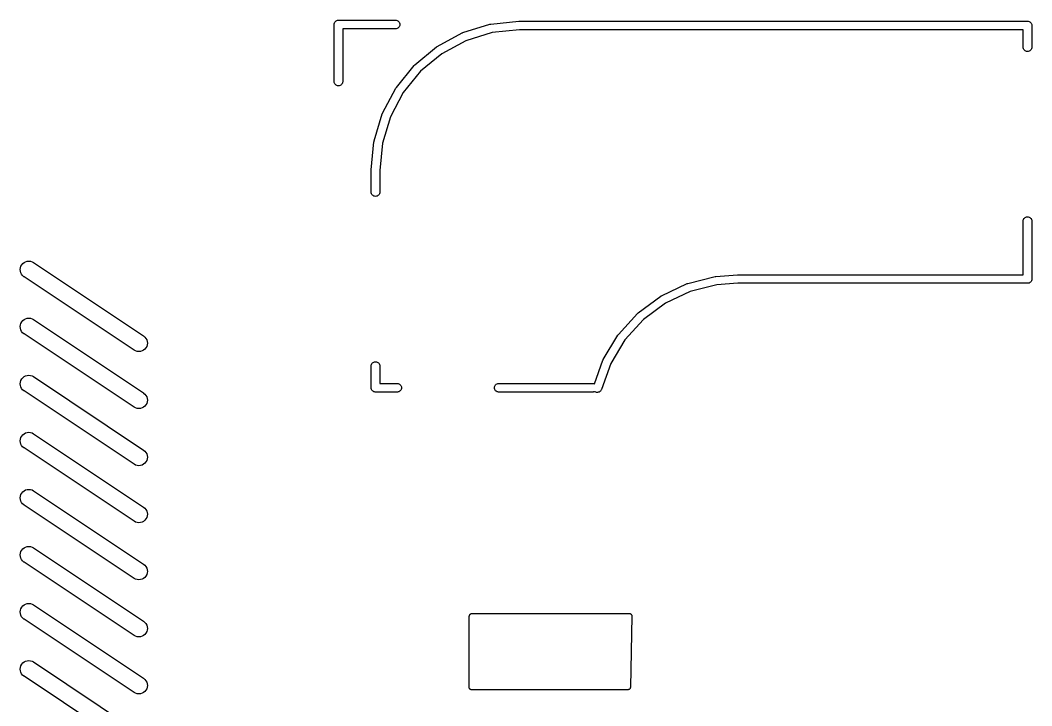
# Model space of a CAD drawing. Extents: x -13 to 127, y -89 to 15.
# Drawn here: x -12.58 to 5.16, y -4.94 to 7.08 of the extents above; entities that cross this region are included whole.
import ezdxf

# ---------------------------------------------------------------- set-up
doc = ezdxf.new("R2010")
doc.units = 0
doc.layers.add('BLACK', color=7, linetype='CONTINUOUS')

msp = doc.modelspace()

# ---------------------------------------------------------------- linework, layer by layer
at = {"layer": 'BLACK', "linetype": 'CONTINUOUS'}
for p, q in [((-7.07536, 7), (-7.07391, 7.0147)), ((-7.075, 6.99631), (-7.07536, 7)), ((-7.075, 5.99633), (-7.075, 6.99631)), ((-7.07391, 7.0147), (-7.06962, 7.02884)), ((-7.06962, 7.02884), (-7.06266, 7.04187)), ((-7.06266, 7.04187), (-7.05329, 7.05329)), ((-7.05329, 7.05329), (-7.04187, 7.06266)), ((-7.04187, 7.06266), (-7.02884, 7.06962)), ((-7.02884, 7.06962), (-7.0147, 7.07391)), ((-7.0147, 7.07391), (-7.00367, 7.075)), ((-7.00367, 7.075), (-7, 7.07536)), ((-7, 7.07536), (-6.99632, 7.075)), ((-6.99632, 7.075), (-5.99632, 7.075)), ((-5.99632, 6.925), (-6.925, 6.925)), ((-6.925, 6.925), (-6.925, 5.99632)), ((-5.99632, 7.075), (-5.9853, 7.07391)), ((-5.9853, 6.92609), (-5.99632, 6.925)), ((-5.9853, 7.07391), (-5.97116, 7.06962)), ((-5.97116, 6.93037), (-5.9853, 6.92609)), ((-5.97116, 7.06962), (-5.95813, 7.06266)), ((-5.95813, 6.93734), (-5.97116, 6.93037)), ((-5.95813, 7.06266), (-5.94671, 7.05329)), ((-5.94671, 6.94671), (-5.95813, 6.93734)), ((-5.94671, 7.05329), (-5.93734, 7.04187)), ((-5.93734, 6.95813), (-5.94671, 6.94671)), ((-5.93734, 7.04187), (-5.93037, 7.02884)), ((-5.93037, 6.97116), (-5.93734, 6.95813)), ((-5.93037, 7.02884), (-5.92609, 7.0147)), ((-5.92609, 6.9853), (-5.93037, 6.97116)), ((-5.92609, 7.0147), (-5.92464, 7)), ((-5.92464, 7), (-5.92609, 6.9853)), ((-4.81647, 6.85818), (-4.34292, 7.00477)), ((-4.34292, 7.00477), (-4.34291, 7.00477)), ((-4.34291, 7.00477), (-4.34191, 7.00507)), ((-4.34191, 7.00507), (-4.33524, 7.00634)), ((-4.33524, 7.00634), (-4.32858, 7.00771)), ((-4.32858, 7.00771), (-3.83557, 7.05953)), ((-3.83557, 7.05953), (-3.83453, 7.05963)), ((-3.83453, 7.05963), (-3.83125, 7.05961)), ((-3.83125, 7.05961), (-3.82799, 7.05994)), ((-3.82799, 7.05994), (-3.8138, 7.05999)), ((-3.8138, 7.05999), (-3.81367, 7.06)), ((-3.81367, 7.06), (5.07632, 7.06)), ((5.07632, 7.06), (5.08, 7.06036)), ((5.08, 7.06036), (5.08367, 7.06)), ((5.08367, 7.06), (5.0947, 7.05891)), ((5.0947, 7.05891), (5.10884, 7.05462)), ((5.10884, 7.05462), (5.12187, 7.04766)), ((5.12187, 7.04766), (5.13329, 7.03829)), ((5.13329, 7.03829), (5.14266, 7.02687)), ((5.14266, 7.02687), (5.14962, 7.01384)), ((5.14962, 7.01384), (5.15391, 6.9997)), ((5.15391, 6.9997), (5.15536, 6.985)), ((5.15536, 6.985), (5.155, 6.98133)), ((5.155, 6.98133), (5.155, 6.60032)), ((-5.26602, 6.61673), (-4.82996, 6.85251)), ((-4.82996, 6.85251), (-4.82904, 6.853)), ((-4.82904, 6.853), (-4.82274, 6.85554)), ((-4.82274, 6.85554), (-4.81647, 6.85818)), ((-4.30558, 6.8593), (-4.76509, 6.71706)), ((-3.82368, 6.90995), (-4.30558, 6.8593)), ((-3.80974, 6.91), (-3.82368, 6.90995)), ((5.005, 6.91), (-3.80974, 6.91)), ((5.005, 6.60033), (5.005, 6.91)), ((-5.66012, 6.29256), (-5.27816, 6.60854)), ((-5.27816, 6.60854), (-5.27735, 6.60921)), ((-5.27735, 6.60921), (-5.27166, 6.61292)), ((-5.27166, 6.61292), (-5.26602, 6.61673)), ((-4.76509, 6.71706), (-5.18821, 6.48828)), ((5.00609, 6.5893), (5.005, 6.60033)), ((5.01037, 6.57516), (5.00609, 6.5893)), ((5.01734, 6.56213), (5.01037, 6.57516)), ((5.02671, 6.55071), (5.01734, 6.56213)), ((5.14266, 6.56213), (5.13329, 6.55071)), ((5.14962, 6.57516), (5.14266, 6.56213)), ((5.15391, 6.5893), (5.14962, 6.57516)), ((5.155, 6.60032), (5.15391, 6.5893)), ((-5.18821, 6.48828), (-5.55884, 6.18167)), ((5.03813, 6.54134), (5.02671, 6.55071)), ((5.05116, 6.53437), (5.03813, 6.54134)), ((5.0653, 6.53009), (5.05116, 6.53437)), ((5.08, 6.52864), (5.0653, 6.53009)), ((5.0947, 6.53009), (5.08, 6.52864)), ((5.10884, 6.53437), (5.0947, 6.53009)), ((5.12187, 6.54134), (5.10884, 6.53437)), ((5.13329, 6.55071), (5.12187, 6.54134)), ((-5.98374, 5.89802), (-5.67043, 6.28217)), ((-5.67043, 6.28217), (-5.66976, 6.28298)), ((-5.66976, 6.28298), (-5.66494, 6.2877)), ((-5.66494, 6.2877), (-5.66012, 6.29256)), ((-5.55884, 6.18167), (-5.86285, 5.80891)), ((-7.07391, 5.9853), (-7.075, 5.99633)), ((-7.06962, 5.97116), (-7.07391, 5.9853)), ((-7.06266, 5.95813), (-7.06962, 5.97116)), ((-7.05329, 5.94671), (-7.06266, 5.95813)), ((-7.04187, 5.93734), (-7.05329, 5.94671)), ((-7.02884, 5.93037), (-7.04187, 5.93734)), ((-7.0147, 5.92609), (-7.02884, 5.93037)), ((-7, 5.92464), (-7.0147, 5.92609)), ((-6.9853, 5.92609), (-7, 5.92464)), ((-6.97116, 5.93037), (-6.9853, 5.92609)), ((-6.95813, 5.93734), (-6.97116, 5.93037)), ((-6.94671, 5.94671), (-6.95813, 5.93734)), ((-6.93734, 5.95813), (-6.94671, 5.94671)), ((-6.93037, 5.97116), (-6.93734, 5.95813)), ((-6.92609, 5.9853), (-6.93037, 5.97116)), ((-6.925, 5.99632), (-6.92609, 5.9853)), ((-6.22457, 5.44813), (-5.99184, 5.88582)), ((-5.99184, 5.88583), (-5.99134, 5.88675)), ((-5.99184, 5.88582), (-5.99184, 5.88583)), ((-5.99184, 5.88582), (-5.99184, 5.88582)), ((-5.99134, 5.88675), (-5.9875, 5.89235)), ((-5.9875, 5.89235), (-5.98374, 5.89802)), ((-5.86285, 5.80891), (-6.08867, 5.3842)), ((-6.37343, 4.96003), (-6.23015, 5.4346)), ((-6.23015, 5.4346), (-6.22984, 5.4356)), ((-6.22984, 5.4356), (-6.22714, 5.44189)), ((-6.08867, 5.3842), (-6.2277, 4.92372)), ((-6.22714, 5.44189), (-6.22457, 5.44813)), ((-6.42464, 4.45232), (-6.37627, 4.94566)), ((-6.37627, 4.94568), (-6.37616, 4.94672)), ((-6.37627, 4.94567), (-6.37627, 4.94568)), ((-6.37627, 4.94566), (-6.37627, 4.94567)), ((-6.37616, 4.94672), (-6.37475, 4.95334)), ((-6.37475, 4.95334), (-6.37343, 4.96003)), ((-6.2277, 4.92372), (-6.275, 4.44133)), ((-6.425, 4.44867), (-6.42464, 4.45231)), ((-6.425, 4.06032), (-6.425, 4.44867)), ((-6.42464, 4.45231), (-6.42464, 4.45232)), ((-6.275, 4.44133), (-6.275, 4.06032)), ((-6.42391, 4.0493), (-6.425, 4.06032)), ((-6.41962, 4.03516), (-6.42391, 4.0493)), ((-6.41266, 4.02213), (-6.41962, 4.03516)), ((-6.40329, 4.01071), (-6.41266, 4.02213)), ((-6.39187, 4.00134), (-6.40329, 4.01071)), ((-6.37884, 3.99437), (-6.39187, 4.00134)), ((-6.3647, 3.99009), (-6.37884, 3.99437)), ((-6.35, 3.98864), (-6.3647, 3.99009)), ((-6.3353, 3.99009), (-6.35, 3.98864)), ((-6.32116, 3.99437), (-6.3353, 3.99009)), ((-6.30813, 4.00134), (-6.32116, 3.99437)), ((-6.29671, 4.01071), (-6.30813, 4.00134)), ((-6.28734, 4.02213), (-6.29671, 4.01071)), ((-6.28037, 4.03516), (-6.28734, 4.02213)), ((-6.27609, 4.0493), (-6.28037, 4.03516)), ((-6.275, 4.06032), (-6.27609, 4.0493)), ((5.005, 3.55967), (5.00609, 3.5707)), ((5.005, 2.615), (5.005, 3.55967)), ((5.00609, 3.5707), (5.01038, 3.58484)), ((5.01038, 3.58484), (5.01734, 3.59787)), ((5.01734, 3.59787), (5.02671, 3.60929)), ((5.02671, 3.60929), (5.03813, 3.61866)), ((5.03813, 3.61866), (5.05116, 3.62562)), ((5.05116, 3.62562), (5.0653, 3.62991)), ((5.0653, 3.62991), (5.08, 3.63136)), ((5.08, 3.63136), (5.0947, 3.62991)), ((5.0947, 3.62991), (5.10884, 3.62562)), ((5.10884, 3.62562), (5.12187, 3.61866)), ((5.12187, 3.61866), (5.13329, 3.60929)), ((5.13329, 3.60929), (5.14266, 3.59787)), ((5.14266, 3.59787), (5.14962, 3.58484)), ((5.14962, 3.58484), (5.15391, 3.5707)), ((5.15391, 3.5707), (5.155, 3.55967)), ((5.155, 3.55967), (5.155, 2.54368)), ((-12.5111, 2.82935), (-12.4852, 2.84306)), ((-12.4852, 2.84306), (-12.4572, 2.85147)), ((-12.4572, 2.85147), (-12.428, 2.85428)), ((-12.428, 2.85428), (-12.3989, 2.85138)), ((-12.3989, 2.85138), (-12.3709, 2.84288)), ((-12.3709, 2.84288), (-12.3451, 2.82909)), ((-12.5783, 2.70557), (-12.5752, 2.73468)), ((-12.5757, 2.67641), (-12.5783, 2.70557)), ((-12.5675, 2.64831), (-12.5757, 2.67641)), ((-12.5752, 2.73468), (-12.5665, 2.76263)), ((-12.5665, 2.76263), (-12.5525, 2.78836)), ((-12.5525, 2.78836), (-12.5338, 2.81089)), ((-12.5338, 2.81089), (-12.5111, 2.82935)), ((-12.3451, 2.82909), (-10.4165, 1.54338)), ((-12.5539, 2.62235), (-12.5675, 2.64831)), ((-12.5356, 2.5995), (-12.5539, 2.62235)), ((-12.5132, 2.58065), (-12.5356, 2.5995)), ((-12.5115, 2.57948), (-12.5132, 2.58065)), ((-10.5829, 1.29376), (-12.5115, 2.57948)), ((-0.87437, 2.46412), (-0.39358, 2.58486)), ((-0.39358, 2.58486), (-0.39256, 2.58511)), ((-0.39256, 2.58511), (-0.38669, 2.5859)), ((-0.38669, 2.5859), (-0.38086, 2.58691)), ((-0.38086, 2.58691), (-0.00641, 2.61473)), ((-0.00641, 2.61473), (-0.00367, 2.615)), ((-0.00367, 2.615), (5.005, 2.615)), ((5.13329, 2.48671), (5.12187, 2.47734)), ((5.14266, 2.49813), (5.13329, 2.48671)), ((5.14962, 2.51116), (5.14266, 2.49813)), ((5.15391, 2.5253), (5.14962, 2.51116)), ((5.15536, 2.54), (5.15391, 2.5253)), ((5.155, 2.54368), (5.15536, 2.54)), ((-1.33633, 2.24736), (-0.88815, 2.45918)), ((-0.8307, 2.32043), (-1.26559, 2.11489)), ((-0.88815, 2.45918), (-0.88814, 2.45919)), ((-0.88814, 2.45919), (-0.8872, 2.45963)), ((-0.8872, 2.45963), (-0.88075, 2.46183)), ((-0.88075, 2.46183), (-0.87437, 2.46412)), ((-0.36331, 2.4378), (-0.8307, 2.32043)), ((0.00278, 2.465), (-0.36331, 2.4378)), ((5.07632, 2.465), (0.00278, 2.465)), ((5.08, 2.46464), (5.07632, 2.465)), ((5.08367, 2.465), (5.08, 2.46464)), ((5.0947, 2.46609), (5.08367, 2.465)), ((5.10884, 2.47037), (5.0947, 2.46609)), ((5.12187, 2.47734), (5.10884, 2.47037)), ((-1.7474, 1.945), (-1.3489, 2.23984)), ((-1.3489, 2.23984), (-1.34889, 2.23984)), ((-1.34889, 2.23984), (-1.34888, 2.23985)), ((-1.34888, 2.23985), (-1.34805, 2.24046)), ((-1.34805, 2.24046), (-1.3422, 2.24385)), ((-1.3422, 2.24385), (-1.33633, 2.24736)), ((-1.26559, 2.11489), (-1.65227, 1.82878)), ((-12.5665, 1.76263), (-12.5525, 1.78836)), ((-12.5525, 1.78836), (-12.5338, 1.81089)), ((-12.5338, 1.81089), (-12.5111, 1.82935)), ((-12.5111, 1.82935), (-12.4852, 1.84306)), ((-12.4852, 1.84306), (-12.4572, 1.85147)), ((-12.4572, 1.85147), (-12.428, 1.85428)), ((-12.428, 1.85428), (-12.3989, 1.85138)), ((-12.3989, 1.85138), (-12.3709, 1.84288)), ((-12.3709, 1.84288), (-12.3451, 1.82909)), ((-12.3451, 1.82909), (-10.4165, 0.54338)), ((-2.0919, 1.56855), (-1.75826, 1.93518)), ((-1.65227, 1.82878), (-1.97601, 1.47303)), ((-1.75826, 1.93518), (-1.75825, 1.93519)), ((-1.75826, 1.93518), (-1.75826, 1.93518)), ((-1.75825, 1.93519), (-1.75755, 1.93595)), ((-1.75755, 1.93595), (-1.75246, 1.94042)), ((-1.75246, 1.94042), (-1.7474, 1.945)), ((-12.5783, 1.70557), (-12.5752, 1.73468)), ((-12.5757, 1.67641), (-12.5783, 1.70557)), ((-12.5675, 1.64831), (-12.5757, 1.67641)), ((-12.5752, 1.73468), (-12.5665, 1.76263)), ((-12.5539, 1.62235), (-12.5675, 1.64831)), ((-12.5356, 1.5995), (-12.5539, 1.62235)), ((-12.5132, 1.58065), (-12.5356, 1.5995)), ((-12.5115, 1.57948), (-12.5132, 1.58065)), ((-10.5829, 0.29376), (-12.5115, 1.57948)), ((-10.4165, 1.54338), (-10.4148, 1.5422)), ((-10.4148, 1.5422), (-10.3924, 1.52335)), ((-10.3924, 1.52335), (-10.3741, 1.50051)), ((-10.3741, 1.50051), (-10.3605, 1.47454)), ((-10.3605, 1.47454), (-10.3523, 1.44645)), ((-10.3523, 1.44645), (-10.3497, 1.41729)), ((-2.35673, 1.13236), (-2.10066, 1.55681)), ((-1.97601, 1.47303), (-2.2245, 1.06117)), ((-2.10066, 1.55681), (-2.10065, 1.55681)), ((-2.10065, 1.55682), (-2.1001, 1.55771)), ((-2.10065, 1.55681), (-2.10065, 1.55682)), ((-2.1001, 1.55771), (-2.09598, 1.56308)), ((-2.09598, 1.56308), (-2.0919, 1.56855)), ((-10.5571, 1.27998), (-10.5829, 1.29376)), ((-10.5291, 1.27147), (-10.5571, 1.27998)), ((-10.4999, 1.26857), (-10.5291, 1.27147)), ((-10.4708, 1.27138), (-10.4999, 1.26857)), ((-10.4428, 1.2798), (-10.4708, 1.27138)), ((-10.4169, 1.2935), (-10.4428, 1.2798)), ((-10.3942, 1.31197), (-10.4169, 1.2935)), ((-10.3755, 1.3345), (-10.3942, 1.31197)), ((-10.3615, 1.36023), (-10.3755, 1.3345)), ((-10.3528, 1.38818), (-10.3615, 1.36023)), ((-10.3497, 1.41729), (-10.3528, 1.38818)), ((-6.41266, 1.05787), (-6.40329, 1.06929)), ((-6.40329, 1.06929), (-6.39187, 1.07866)), ((-6.39187, 1.07866), (-6.37884, 1.08562)), ((-6.37884, 1.08562), (-6.3647, 1.08991)), ((-6.3647, 1.08991), (-6.35, 1.09136)), ((-6.35, 1.09136), (-6.3353, 1.08991)), ((-6.3353, 1.08991), (-6.32116, 1.08562)), ((-6.32116, 1.08562), (-6.30813, 1.07866)), ((-6.30813, 1.07866), (-6.29671, 1.06929)), ((-6.29671, 1.06929), (-6.28734, 1.05787)), ((-2.51292, 0.70516), (-2.36303, 1.11914)), ((-2.36303, 1.11916), (-2.36267, 1.12013)), ((-2.36303, 1.11915), (-2.36303, 1.11916)), ((-2.36303, 1.11914), (-2.36303, 1.11915)), ((-2.36267, 1.12013), (-2.35966, 1.12621)), ((-2.35966, 1.12621), (-2.35673, 1.13236)), ((-6.425, 1.01967), (-6.42391, 1.0307)), ((-6.425, 0.63868), (-6.425, 1.01967)), ((-6.42391, 1.0307), (-6.41962, 1.04484)), ((-6.41962, 1.04484), (-6.41266, 1.05787)), ((-6.28734, 1.05787), (-6.28037, 1.04484)), ((-6.28037, 1.04484), (-6.27609, 1.0307)), ((-6.27609, 1.0307), (-6.275, 1.01967)), ((-6.275, 1.01967), (-6.275, 0.71)), ((-2.2245, 1.06117), (-2.39075, 0.60197)), ((-12.5783, 0.70557), (-12.5752, 0.73468)), ((-12.5752, 0.73468), (-12.5665, 0.76263)), ((-12.5665, 0.76263), (-12.5525, 0.78836)), ((-12.5525, 0.78836), (-12.5338, 0.81089)), ((-12.5338, 0.81089), (-12.5111, 0.82935)), ((-12.5111, 0.82935), (-12.4852, 0.84306)), ((-12.4852, 0.84306), (-12.4572, 0.85147)), ((-12.4572, 0.85147), (-12.428, 0.85428)), ((-12.428, 0.85428), (-12.3989, 0.85138)), ((-12.3989, 0.85138), (-12.3709, 0.84288)), ((-12.3709, 0.84288), (-12.3451, 0.82909)), ((-12.3451, 0.82909), (-10.4165, -0.45662)), ((-6.275, 0.71), (-5.96532, 0.71)), ((-5.96532, 0.71), (-5.9543, 0.70891)), ((-4.2057, 0.70891), (-4.19468, 0.71)), ((-4.19468, 0.71), (-2.53632, 0.71)), ((-2.53632, 0.71), (-2.5253, 0.70891)), ((-12.5757, 0.67641), (-12.5783, 0.70557)), ((-12.5675, 0.64831), (-12.5757, 0.67641)), ((-12.5539, 0.62235), (-12.5675, 0.64831)), ((-12.5356, 0.5995), (-12.5539, 0.62235)), ((-12.5132, 0.58065), (-12.5356, 0.5995)), ((-12.5115, 0.57948), (-12.5132, 0.58065)), ((-10.5829, -0.70623), (-12.5115, 0.57948)), ((-10.4165, 0.54338), (-10.4148, 0.5422)), ((-10.4148, 0.5422), (-10.3924, 0.52335)), ((-6.42536, 0.635), (-6.425, 0.63868)), ((-6.42391, 0.6203), (-6.42536, 0.635)), ((-6.41962, 0.60616), (-6.42391, 0.6203)), ((-6.41266, 0.59313), (-6.41962, 0.60616)), ((-6.40329, 0.58171), (-6.41266, 0.59313)), ((-6.39187, 0.57234), (-6.40329, 0.58171)), ((-6.37884, 0.56537), (-6.39187, 0.57234)), ((-6.3647, 0.56109), (-6.37884, 0.56537)), ((-6.35367, 0.56), (-6.3647, 0.56109)), ((-6.35, 0.55964), (-6.35367, 0.56)), ((-6.34632, 0.56), (-6.35, 0.55964)), ((-5.96532, 0.56), (-6.34632, 0.56)), ((-5.9543, 0.56109), (-5.96532, 0.56)), ((-5.9543, 0.70891), (-5.94016, 0.70462)), ((-5.94016, 0.56537), (-5.9543, 0.56109)), ((-5.94016, 0.70462), (-5.92713, 0.69766)), ((-5.92713, 0.57234), (-5.94016, 0.56537)), ((-5.92713, 0.69766), (-5.91571, 0.68829)), ((-5.91571, 0.58171), (-5.92713, 0.57234)), ((-5.91571, 0.68829), (-5.90634, 0.67687)), ((-5.90634, 0.59313), (-5.91571, 0.58171)), ((-5.90634, 0.67687), (-5.89938, 0.66384)), ((-5.89938, 0.60616), (-5.90634, 0.59313)), ((-5.89938, 0.66384), (-5.89509, 0.6497)), ((-5.89509, 0.6203), (-5.89938, 0.60616)), ((-5.89509, 0.6497), (-5.89364, 0.635)), ((-5.89364, 0.635), (-5.89509, 0.6203)), ((-4.26636, 0.635), (-4.26491, 0.6497)), ((-4.26491, 0.6203), (-4.26636, 0.635)), ((-4.26491, 0.6497), (-4.26063, 0.66384)), ((-4.26063, 0.60616), (-4.26491, 0.6203)), ((-4.26063, 0.66384), (-4.25366, 0.67687)), ((-4.25366, 0.59313), (-4.26063, 0.60616)), ((-4.25366, 0.67687), (-4.24429, 0.68829)), ((-4.24429, 0.58171), (-4.25366, 0.59313)), ((-4.24429, 0.68829), (-4.23287, 0.69766)), ((-4.23287, 0.57234), (-4.24429, 0.58171)), ((-4.23287, 0.69766), (-4.21984, 0.70462)), ((-4.21984, 0.56537), (-4.23287, 0.57234)), ((-4.21984, 0.70462), (-4.2057, 0.70891)), ((-4.2057, 0.56109), (-4.21984, 0.56537)), ((-4.19468, 0.56), (-4.2057, 0.56109)), ((-2.53632, 0.56), (-4.19468, 0.56)), ((-2.5253, 0.56109), (-2.53632, 0.56)), ((-2.5253, 0.70891), (-2.51292, 0.70516)), ((-2.51116, 0.56537), (-2.5253, 0.56109)), ((-2.5063, 0.56797), (-2.51116, 0.56537)), ((-2.50046, 0.56356), (-2.5063, 0.56797)), ((-2.48729, 0.55716), (-2.50046, 0.56356)), ((-2.47313, 0.55345), (-2.48729, 0.55716)), ((-2.45852, 0.55255), (-2.47313, 0.55345)), ((-2.44402, 0.55451), (-2.45852, 0.55255)), ((-2.43017, 0.55925), (-2.44402, 0.55451)), ((-2.4175, 0.56659), (-2.43017, 0.55925)), ((-2.40651, 0.57625), (-2.4175, 0.56659)), ((-2.3976, 0.58787), (-2.40651, 0.57625)), ((-2.39111, 0.60099), (-2.3976, 0.58787)), ((-2.39075, 0.60197), (-2.39111, 0.60099)), ((-10.3924, 0.52335), (-10.3741, 0.50051)), ((-10.3615, 0.36023), (-10.3755, 0.3345)), ((-10.3741, 0.50051), (-10.3605, 0.47454)), ((-10.3528, 0.38818), (-10.3615, 0.36023)), ((-10.3605, 0.47454), (-10.3523, 0.44645)), ((-10.3497, 0.41729), (-10.3528, 0.38818)), ((-10.3523, 0.44645), (-10.3497, 0.41729)), ((-10.5571, 0.27998), (-10.5829, 0.29376)), ((-10.5291, 0.27147), (-10.5571, 0.27998)), ((-10.4999, 0.26857), (-10.5291, 0.27147)), ((-10.4708, 0.27138), (-10.4999, 0.26857)), ((-10.4428, 0.2798), (-10.4708, 0.27138)), ((-10.4169, 0.2935), (-10.4428, 0.2798)), ((-10.3942, 0.31197), (-10.4169, 0.2935)), ((-10.3755, 0.3345), (-10.3942, 0.31197)), ((-12.5338, -0.18911), (-12.5111, -0.17065)), ((-12.5111, -0.17065), (-12.4852, -0.15694)), ((-12.4852, -0.15694), (-12.4572, -0.14852)), ((-12.4572, -0.14852), (-12.428, -0.14571)), ((-12.428, -0.14571), (-12.3989, -0.14862)), ((-12.3989, -0.14862), (-12.3709, -0.15712)), ((-12.3709, -0.15712), (-12.3451, -0.17091)), ((-12.3451, -0.17091), (-10.4165, -1.45662)), ((-12.5783, -0.29443), (-12.5752, -0.26532)), ((-12.5757, -0.32359), (-12.5783, -0.29443)), ((-12.5675, -0.35169), (-12.5757, -0.32359)), ((-12.5752, -0.26532), (-12.5665, -0.23737)), ((-12.5539, -0.37765), (-12.5675, -0.35169)), ((-12.5665, -0.23737), (-12.5525, -0.21164)), ((-12.5525, -0.21164), (-12.5338, -0.18911)), ((-12.5356, -0.40049), (-12.5539, -0.37765)), ((-12.5132, -0.41935), (-12.5356, -0.40049)), ((-12.5115, -0.42052), (-12.5132, -0.41935)), ((-10.5829, -1.70624), (-12.5115, -0.42052)), ((-10.4165, -0.45662), (-10.4148, -0.45779)), ((-10.4148, -0.45779), (-10.3924, -0.47665)), ((-10.3924, -0.47665), (-10.3741, -0.49949)), ((-10.3741, -0.49949), (-10.3605, -0.52546)), ((-10.3605, -0.52546), (-10.3523, -0.55355)), ((-10.5571, -0.72002), (-10.5829, -0.70623)), ((-10.4169, -0.7065), (-10.4428, -0.7202)), ((-10.3942, -0.68803), (-10.4169, -0.7065)), ((-10.3755, -0.6655), (-10.3942, -0.68803)), ((-10.3615, -0.63977), (-10.3755, -0.6655)), ((-10.3528, -0.61182), (-10.3615, -0.63977)), ((-10.3497, -0.58271), (-10.3528, -0.61182)), ((-10.3523, -0.55355), (-10.3497, -0.58271)), ((-10.5291, -0.72852), (-10.5571, -0.72002)), ((-10.5, -0.73143), (-10.5291, -0.72852)), ((-10.4708, -0.72862), (-10.5, -0.73143)), ((-10.4428, -0.7202), (-10.4708, -0.72862)), ((-12.5752, -1.26532), (-12.5665, -1.23737)), ((-12.5665, -1.23737), (-12.5525, -1.21164)), ((-12.5525, -1.21164), (-12.5338, -1.18911)), ((-12.5338, -1.18911), (-12.5111, -1.17065)), ((-12.5111, -1.17065), (-12.4852, -1.15694)), ((-12.4852, -1.15694), (-12.4572, -1.14853)), ((-12.4572, -1.14853), (-12.428, -1.14571)), ((-12.428, -1.14571), (-12.3989, -1.14862)), ((-12.3989, -1.14862), (-12.3709, -1.15712)), ((-12.3709, -1.15712), (-12.3451, -1.17091)), ((-12.3451, -1.17091), (-10.4165, -2.45662)), ((-12.5783, -1.29443), (-12.5752, -1.26532)), ((-12.5757, -1.32359), (-12.5783, -1.29443)), ((-12.5675, -1.35169), (-12.5757, -1.32359)), ((-12.5539, -1.37765), (-12.5675, -1.35169)), ((-12.5356, -1.4005), (-12.5539, -1.37765)), ((-12.5132, -1.41935), (-12.5356, -1.4005)), ((-12.5115, -1.42052), (-12.5132, -1.41935)), ((-10.5829, -2.70624), (-12.5115, -1.42052)), ((-10.4165, -1.45662), (-10.4148, -1.45779)), ((-10.4148, -1.45779), (-10.3924, -1.47665)), ((-10.3924, -1.47665), (-10.3741, -1.49949)), ((-10.3741, -1.49949), (-10.3605, -1.52546)), ((-10.3605, -1.52546), (-10.3523, -1.55355)), ((-10.3497, -1.58271), (-10.3528, -1.61182)), ((-10.3523, -1.55355), (-10.3497, -1.58271)), ((-10.5571, -1.72002), (-10.5829, -1.70624)), ((-10.5291, -1.72853), (-10.5571, -1.72002)), ((-10.4999, -1.73143), (-10.5291, -1.72853)), ((-10.4708, -1.72862), (-10.4999, -1.73143)), ((-10.4428, -1.7202), (-10.4708, -1.72862)), ((-10.4169, -1.7065), (-10.4428, -1.7202)), ((-10.3942, -1.68803), (-10.4169, -1.7065)), ((-10.3755, -1.6655), (-10.3942, -1.68803)), ((-10.3615, -1.63977), (-10.3755, -1.6655)), ((-10.3528, -1.61182), (-10.3615, -1.63977)), ((-12.5783, -2.29443), (-12.5752, -2.26532)), ((-12.5757, -2.32359), (-12.5783, -2.29443)), ((-12.5752, -2.26532), (-12.5665, -2.23737)), ((-12.5665, -2.23737), (-12.5525, -2.21164)), ((-12.5525, -2.21164), (-12.5338, -2.18911)), ((-12.5338, -2.18911), (-12.5111, -2.17065)), ((-12.5111, -2.17065), (-12.4852, -2.15694)), ((-12.4852, -2.15694), (-12.4572, -2.14852)), ((-12.4572, -2.14852), (-12.428, -2.14571)), ((-12.428, -2.14571), (-12.3989, -2.14862)), ((-12.3989, -2.14862), (-12.3709, -2.15712)), ((-12.3709, -2.15712), (-12.3451, -2.17091)), ((-12.3451, -2.17091), (-10.4165, -3.45662)), ((-12.5675, -2.35169), (-12.5757, -2.32359)), ((-12.5539, -2.37765), (-12.5675, -2.35169)), ((-12.5356, -2.40049), (-12.5539, -2.37765)), ((-12.5132, -2.41935), (-12.5356, -2.40049)), ((-12.5115, -2.42052), (-12.5132, -2.41935)), ((-10.5829, -3.70624), (-12.5115, -2.42052)), ((-10.4165, -2.45662), (-10.4148, -2.45779)), ((-10.4148, -2.45779), (-10.3924, -2.47665)), ((-10.3924, -2.47665), (-10.3741, -2.49949)), ((-10.3615, -2.63977), (-10.3755, -2.6655)), ((-10.3741, -2.49949), (-10.3605, -2.52546)), ((-10.3528, -2.61182), (-10.3615, -2.63977)), ((-10.3605, -2.52546), (-10.3523, -2.55355)), ((-10.3497, -2.58271), (-10.3528, -2.61182)), ((-10.3523, -2.55355), (-10.3497, -2.58271)), ((-10.5571, -2.72002), (-10.5829, -2.70624)), ((-10.5291, -2.72853), (-10.5571, -2.72002)), ((-10.4999, -2.73143), (-10.5291, -2.72853)), ((-10.4708, -2.72862), (-10.4999, -2.73143)), ((-10.4428, -2.7202), (-10.4708, -2.72862)), ((-10.4169, -2.7065), (-10.4428, -2.7202)), ((-10.3942, -2.68803), (-10.4169, -2.7065)), ((-10.3755, -2.6655), (-10.3942, -2.68803)), ((-12.5525, -3.21164), (-12.5338, -3.18911)), ((-12.5338, -3.18911), (-12.5111, -3.17065)), ((-12.5111, -3.17065), (-12.4852, -3.15694)), ((-12.4852, -3.15694), (-12.4572, -3.14852)), ((-12.4572, -3.14852), (-12.428, -3.14571)), ((-12.428, -3.14571), (-12.3989, -3.14862)), ((-12.3989, -3.14862), (-12.3709, -3.15712)), ((-12.3709, -3.15712), (-12.3451, -3.17091)), ((-12.3451, -3.17091), (-10.4165, -4.45662)), ((-12.5783, -3.29443), (-12.5752, -3.26532)), ((-12.5757, -3.32359), (-12.5783, -3.29443)), ((-12.5675, -3.35169), (-12.5757, -3.32359)), ((-12.5752, -3.26532), (-12.5665, -3.23737)), ((-12.5539, -3.37765), (-12.5675, -3.35169)), ((-12.5665, -3.23737), (-12.5525, -3.21164)), ((-4.705, -3.36964), (-4.70499, -3.3691)), ((-4.70499, -3.3691), (-4.70446, -3.36454)), ((-4.70446, -3.36454), (-4.70398, -3.35995)), ((-4.70398, -3.35995), (-4.7039, -3.35968)), ((-4.7039, -3.35968), (-4.70386, -3.35941)), ((-4.70386, -3.35941), (-4.70246, -3.35503)), ((-4.70246, -3.35503), (-4.70109, -3.35062)), ((-4.70109, -3.35062), (-4.70096, -3.35038)), ((-4.70096, -3.35038), (-4.70088, -3.35012)), ((-4.70088, -3.35012), (-4.69864, -3.3461)), ((-4.69864, -3.3461), (-4.69645, -3.34204)), ((-4.69645, -3.34204), (-4.69628, -3.34183)), ((-4.69628, -3.34183), (-4.69614, -3.34159)), ((-4.69614, -3.34159), (-4.69317, -3.33808)), ((-4.69317, -3.33808), (-4.69023, -3.33452)), ((-4.69023, -3.33452), (-4.69002, -3.33435)), ((-4.69002, -3.33435), (-4.68984, -3.33413)), ((-4.68984, -3.33413), (-4.68626, -3.33128)), ((-4.68626, -3.33128), (-4.68267, -3.32835)), ((-4.68267, -3.32835), (-4.68242, -3.32822)), ((-4.68242, -3.32822), (-4.68221, -3.32805)), ((-4.68221, -3.32805), (-4.67815, -3.32595)), ((-4.67815, -3.32595), (-4.67405, -3.32377)), ((-4.67405, -3.32377), (-4.67379, -3.32369)), ((-4.67379, -3.32369), (-4.67354, -3.32357)), ((-4.67354, -3.32357), (-4.66918, -3.3223)), ((-4.66918, -3.3223), (-4.66471, -3.32095)), ((-4.66471, -3.32095), (-4.66443, -3.32092)), ((-4.66443, -3.32092), (-4.66417, -3.32085)), ((-4.66417, -3.32085), (-4.65963, -3.32045)), ((-4.65963, -3.32045), (-4.655, -3.32)), ((-4.655, -3.32), (-1.905, -3.32)), ((-1.905, -3.32), (-1.9043, -3.32)), ((-1.9043, -3.32), (-1.90398, -3.32004)), ((-1.90398, -3.32004), (-1.90364, -3.32002)), ((-1.90364, -3.32002), (-1.8991, -3.32059)), ((-1.8991, -3.32059), (-1.8946, -3.32109)), ((-1.8946, -3.32109), (-1.89429, -3.32119)), ((-1.89429, -3.32119), (-1.89396, -3.32123)), ((-1.89396, -3.32123), (-1.88965, -3.32266)), ((-1.88965, -3.32266), (-1.8853, -3.32404)), ((-1.8853, -3.32404), (-1.88501, -3.3242)), ((-1.88501, -3.3242), (-1.8847, -3.32431)), ((-1.8847, -3.32431), (-1.88074, -3.32655)), ((-1.88074, -3.32655), (-1.87675, -3.32874)), ((-1.87675, -3.32874), (-1.8765, -3.32896)), ((-1.8765, -3.32896), (-1.87621, -3.32912)), ((-1.87621, -3.32912), (-1.87273, -3.33212)), ((-1.87273, -3.33212), (-1.86928, -3.33502)), ((-1.86928, -3.33502), (-1.86907, -3.33527)), ((-1.86907, -3.33527), (-1.86882, -3.33549)), ((-1.86882, -3.33549), (-1.86599, -3.3391)), ((-1.86599, -3.3391), (-1.86316, -3.34262)), ((-1.86316, -3.34262), (-1.86301, -3.34291)), ((-1.86301, -3.34291), (-1.8628, -3.34318)), ((-1.8628, -3.34318), (-1.86074, -3.34726)), ((-1.86074, -3.34726), (-1.85864, -3.35127)), ((-1.85864, -3.35127), (-1.85855, -3.35159)), ((-1.85855, -3.35159), (-1.8584, -3.35188)), ((-1.8584, -3.35188), (-1.85716, -3.3563)), ((-1.85716, -3.3563), (-1.85589, -3.36063)), ((-1.85589, -3.36063), (-1.85586, -3.36096)), ((-1.85586, -3.36096), (-1.85577, -3.36128)), ((-1.85577, -3.36128), (-1.85541, -3.36584)), ((-1.85541, -3.36584), (-1.855, -3.37035)), ((-12.5356, -3.40049), (-12.5539, -3.37765)), ((-12.5132, -3.41935), (-12.5356, -3.40049)), ((-12.5115, -3.42052), (-12.5132, -3.41935)), ((-10.5829, -4.70624), (-12.5115, -3.42052)), ((-10.4165, -3.45662), (-10.4148, -3.45779)), ((-10.4148, -3.45779), (-10.3924, -3.47665)), ((-10.3924, -3.47665), (-10.3741, -3.49949)), ((-10.3741, -3.49949), (-10.3605, -3.52546)), ((-10.3605, -3.52546), (-10.3523, -3.55355)), ((-4.71, -4.6098), (-4.705, -3.3698)), ((-4.705, -3.36965), (-4.705, -3.36964)), ((-4.705, -3.36966), (-4.705, -3.36965)), ((-4.705, -3.3698), (-4.705, -3.36966)), ((-1.85501, -3.37101), (-1.88001, -4.61101)), ((-1.855, -3.37035), (-1.85504, -3.37068)), ((-1.85504, -3.37068), (-1.85501, -3.37101)), ((-10.5571, -3.72002), (-10.5829, -3.70624)), ((-10.5291, -3.72853), (-10.5571, -3.72002)), ((-10.4428, -3.7202), (-10.4708, -3.72862)), ((-10.4169, -3.7065), (-10.4428, -3.7202)), ((-10.3942, -3.68803), (-10.4169, -3.7065)), ((-10.3755, -3.6655), (-10.3942, -3.68803)), ((-10.3615, -3.63977), (-10.3755, -3.6655)), ((-10.3528, -3.61182), (-10.3615, -3.63977)), ((-10.3497, -3.58271), (-10.3528, -3.61182)), ((-10.3523, -3.55355), (-10.3497, -3.58271)), ((-10.4999, -3.73143), (-10.5291, -3.72853)), ((-10.4708, -3.72862), (-10.4999, -3.73143)), ((-12.5752, -4.26532), (-12.5665, -4.23737)), ((-12.5665, -4.23737), (-12.5525, -4.21164)), ((-12.5525, -4.21164), (-12.5338, -4.18911)), ((-12.5338, -4.18911), (-12.5111, -4.17065)), ((-12.5111, -4.17065), (-12.4852, -4.15694)), ((-12.4852, -4.15694), (-12.4572, -4.14853)), ((-12.4572, -4.14853), (-12.428, -4.14571)), ((-12.428, -4.14571), (-12.3989, -4.14862)), ((-12.3989, -4.14862), (-12.3709, -4.15712)), ((-12.3709, -4.15712), (-12.3451, -4.17091)), ((-12.3451, -4.17091), (-10.4165, -5.45662)), ((-12.5783, -4.29443), (-12.5752, -4.26532)), ((-12.5757, -4.32359), (-12.5783, -4.29443)), ((-12.5675, -4.35169), (-12.5757, -4.32359)), ((-12.5539, -4.37765), (-12.5675, -4.35169)), ((-12.5356, -4.40049), (-12.5539, -4.37765)), ((-12.5132, -4.41935), (-12.5356, -4.40049)), ((-12.5115, -4.42052), (-12.5132, -4.41935)), ((-10.5829, -5.70624), (-12.5115, -4.42052)), ((-10.4165, -4.45662), (-10.4148, -4.45779)), ((-10.4148, -4.45779), (-10.3924, -4.47665)), ((-10.3924, -4.47665), (-10.3741, -4.49949)), ((-10.3741, -4.49949), (-10.3605, -4.52546)), ((-10.3605, -4.52546), (-10.3523, -4.55355)), ((-10.3497, -4.58271), (-10.3528, -4.61182)), ((-10.3523, -4.55355), (-10.3497, -4.58271)), ((-4.70953, -4.61476), (-4.71, -4.6098)), ((-10.5571, -4.72002), (-10.5829, -4.70624)), ((-10.5291, -4.72853), (-10.5571, -4.72002)), ((-10.4999, -4.73143), (-10.5291, -4.72853)), ((-10.4708, -4.72862), (-10.4999, -4.73143)), ((-10.4428, -4.7202), (-10.4708, -4.72862)), ((-10.4169, -4.7065), (-10.4428, -4.7202)), ((-10.3942, -4.68803), (-10.4169, -4.7065)), ((-10.3755, -4.6655), (-10.3942, -4.68803)), ((-10.3615, -4.63977), (-10.3755, -4.6655)), ((-10.3528, -4.61182), (-10.3615, -4.63977)), ((-4.70911, -4.61937), (-4.70953, -4.61476)), ((-4.70909, -4.61944), (-4.70911, -4.61937)), ((-4.70909, -4.61951), (-4.70909, -4.61944)), ((-4.7077, -4.62419), (-4.70909, -4.61951)), ((-4.70636, -4.62873), (-4.7077, -4.62419)), ((-4.70632, -4.6288), (-4.70636, -4.62873)), ((-4.7063, -4.62887), (-4.70632, -4.6288)), ((-4.70407, -4.63311), (-4.7063, -4.62887)), ((-4.70184, -4.63738), (-4.70407, -4.63311)), ((-4.70179, -4.63743), (-4.70184, -4.63738)), ((-4.70176, -4.6375), (-4.70179, -4.63743)), ((-4.69861, -4.64139), (-4.70176, -4.6375)), ((-4.69572, -4.64498), (-4.69861, -4.64139)), ((-4.69567, -4.64503), (-4.69572, -4.64498)), ((-4.69562, -4.64509), (-4.69567, -4.64503)), ((-4.69177, -4.6483), (-4.69562, -4.64509)), ((-4.68825, -4.65126), (-4.69177, -4.6483)), ((-4.68818, -4.65129), (-4.68825, -4.65126)), ((-4.68813, -4.65134), (-4.68818, -4.65129)), ((-4.68394, -4.65362), (-4.68813, -4.65134)), ((-4.6797, -4.65596), (-4.68394, -4.65362)), ((-4.67962, -4.65598), (-4.6797, -4.65596)), ((-4.67956, -4.65601), (-4.67962, -4.65598)), ((-4.67503, -4.65744), (-4.67956, -4.65601)), ((-4.6704, -4.65891), (-4.67503, -4.65744)), ((-4.67032, -4.65891), (-4.6704, -4.65891)), ((-4.67025, -4.65894), (-4.67032, -4.65891)), ((-4.66536, -4.65947), (-4.67025, -4.65894)), ((-4.6607, -4.65999), (-4.66536, -4.65947)), ((-4.66056, -4.66), (-4.6607, -4.65999)), ((-4.66055, -4.66), (-4.66056, -4.66)), ((-4.66054, -4.66), (-4.66055, -4.66)), ((-4.66, -4.66), (-4.66054, -4.66)), ((-1.93, -4.66), (-4.66, -4.66)), ((-1.92581, -4.65959), (-1.93, -4.66)), ((-1.92162, -4.65929), (-1.92581, -4.65959)), ((-1.92097, -4.65911), (-1.92162, -4.65929)), ((-1.92029, -4.65905), (-1.92097, -4.65911)), ((-1.91625, -4.65783), (-1.92029, -4.65905)), ((-1.91221, -4.65673), (-1.91625, -4.65783)), ((-1.9116, -4.65642), (-1.91221, -4.65673)), ((-1.91095, -4.65623), (-1.9116, -4.65642)), ((-1.90722, -4.65424), (-1.91095, -4.65623)), ((-1.90347, -4.65238), (-1.90722, -4.65424)), ((-1.90293, -4.65197), (-1.90347, -4.65238)), ((-1.90233, -4.65165), (-1.90293, -4.65197)), ((-1.89906, -4.64898), (-1.90233, -4.65165)), ((-1.89574, -4.64642), (-1.89906, -4.64898)), ((-1.8953, -4.64591), (-1.89574, -4.64642)), ((-1.89477, -4.64548), (-1.8953, -4.64591)), ((-1.89208, -4.64223), (-1.89477, -4.64548)), ((-1.88932, -4.63907), (-1.89208, -4.64223)), ((-1.88898, -4.63849), (-1.88932, -4.63907)), ((-1.88855, -4.63796), (-1.88898, -4.63849)), ((-1.88655, -4.63426), (-1.88855, -4.63796)), ((-1.88445, -4.63062), (-1.88655, -4.63426)), ((-1.88423, -4.62997), (-1.88445, -4.63062)), ((-1.88391, -4.62938), (-1.88423, -4.62997)), ((-1.88267, -4.62537), (-1.88391, -4.62938)), ((-1.88131, -4.62138), (-1.88267, -4.62537)), ((-1.88122, -4.62071), (-1.88131, -4.62138)), ((-1.88102, -4.62005), (-1.88122, -4.62071)), ((-1.88058, -4.61587), (-1.88102, -4.62005)), ((-1.88003, -4.61171), (-1.88058, -4.61587)), ((-1.88001, -4.61101), (-1.88003, -4.61171))]:
    msp.add_line(p, q, dxfattribs=at)

doc.saveas('drawing.dxf')
